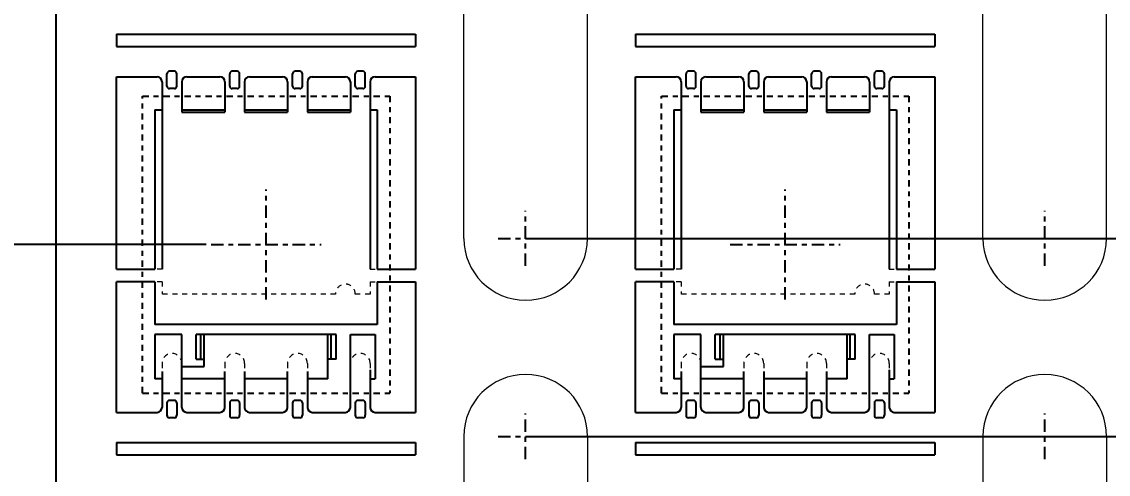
# Model space of a CAD drawing. Header units: inches. Extents: x -1651 to 1053, y -382 to 593.
# Drawn here: x -1620.28 to -1598.3, y 550.17 to 559.31 of the extents above; entities that cross this region are included whole.
import ezdxf

# ---------------------------------------------------------------- set-up
doc = ezdxf.new("R2010")
doc.units = ezdxf.units.IN
doc.header["$LTSCALE"] = 0.1
doc.header["$MEASUREMENT"] = 0
doc.linetypes.add('CENTER', pattern=[2, 1.25, -0.25, 0.25, -0.25])
doc.linetypes.add('HIDDEN', pattern=[0.375, 0.25, -0.125])
doc.layers.add('1D', color=4, linetype='Continuous', lineweight=9)
doc.layers.add('P-L', color=7, linetype='HIDDEN', lineweight=13)
doc.layers.add('3', color=7, linetype='Continuous')
doc.layers.add('3D', color=4, linetype='Continuous')
doc.styles.add('TEXT-1', font='simplex.shx')
doc.dimstyles.new('DM-1-1', dxfattribs={"dimtxt": 1, "dimasz": 1, "dimexe": 0.25, "dimexo": 0.1, "dimgap": 0.2, "dimtad": 0, "dimdec": 3, "dimzin": 0, "dimdsep": 46, "dimtxsty": 'TEXT-1', "dimcen": 0.09, "dimclrd": 256, "dimclre": 256, "dimclrt": 256, "dimadec": 0, "dimazin": 0, "dimtfac": 1, "dimtdec": 3, "dimtofl": 0, "dimtmove": 0, "dimatfit": 0, "dimfxl": 1, "dimtolj": 1, "dimtzin": 0, "dimarcsym": 0})

# ---------------------------------------------------------------- blocks, each defined once
blk = doc.blocks.new('*D73')
at = {"layer": '1D', "lineweight": -2, "transparency": 16777216}
blk.add_line((-1615.99, 507.632), (-1627.848, 507.632), dxfattribs=at)
at = {"layer": 'Defpoints', "color": 0, "transparency": 16777216}
for p in [(-1615.334, 579.232), (-1627.848, 507.632), (-1615.89, 507.632)]:
    blk.add_point(p, dxfattribs=at)
at = {"layer": '1D', "transparency": 16777216, "insert": (-1630.429, 507.632), "char_height": 1, "attachment_point": 5, "style": 'TEXT-1'}
blk.add_mtext('\\A1;71.600', dxfattribs=at)
blk = doc.blocks.new('*D48')
at = {"layer": '1D', "lineweight": -2, "transparency": 16777216}
for p, q in [((-1609.984, 554.932), (-1591.544, 554.932)), ((-1591.544, 554.932), (-1589.544, 554.927)), ((-1589.544, 554.927), (-1587.544, 554.927))]:
    blk.add_line(p, q, dxfattribs=at)
at = {"layer": 'Defpoints', "color": 0, "transparency": 16777216}
for p in [(-1615.334, 579.232), (-1610.084, 554.932), (-1587.544, 554.927)]:
    blk.add_point(p, dxfattribs=at)
at = {"layer": '1D', "transparency": 16777216, "insert": (-1584.868, 554.927), "char_height": 1, "attachment_point": 5, "style": 'TEXT-1'}
blk.add_mtext('\\A1;24.300', dxfattribs=at)
blk = doc.blocks.new('*D76')
at = {"layer": '1D', "lineweight": -2, "transparency": 16777216}
for p, q in [((-1596.2, 505.932), (-1591.544, 505.932)), ((-1591.544, 505.932), (-1589.544, 505.928)), ((-1589.544, 505.928), (-1587.544, 505.928))]:
    blk.add_line(p, q, dxfattribs=at)
at = {"layer": 'Defpoints', "color": 0, "transparency": 16777216}
for p in [(-1615.334, 579.232), (-1596.3, 505.932), (-1587.544, 505.928)]:
    blk.add_point(p, dxfattribs=at)
at = {"layer": '1D', "transparency": 16777216, "insert": (-1584.868, 505.928), "char_height": 1, "attachment_point": 5, "style": 'TEXT-1'}
blk.add_mtext('\\A1;73.300', dxfattribs=at)
blk = doc.blocks.new('*D50')
at = {"layer": '1D', "lineweight": -2, "transparency": 16777216}
for p, q in [((-1626.038, 554.812), (-1628.038, 554.812)), ((-1624.038, 554.807), (-1626.038, 554.812)), ((-1616.547, 554.807), (-1624.038, 554.807))]:
    blk.add_line(p, q, dxfattribs=at)
at = {"layer": 'Defpoints', "color": 0, "transparency": 16777216}
for p in [(-1615.334, 579.232), (-1628.038, 554.812), (-1616.447, 554.807)]:
    blk.add_point(p, dxfattribs=at)
at = {"layer": '1D', "transparency": 16777216, "insert": (-1630.714, 554.812), "char_height": 1, "attachment_point": 5, "style": 'TEXT-1'}
blk.add_mtext('\\A1;24.425', dxfattribs=at)
blk = doc.blocks.new('*D51')
at = {"layer": '1D', "lineweight": -2, "transparency": 16777216}
for p, q in [((-1626.232, 546.563), (-1628.232, 546.563)), ((-1624.232, 546.557), (-1626.232, 546.563)), ((-1616.547, 546.557), (-1624.232, 546.557))]:
    blk.add_line(p, q, dxfattribs=at)
at = {"layer": 'Defpoints', "color": 0, "transparency": 16777216}
for p in [(-1615.334, 579.232), (-1628.232, 546.563), (-1616.447, 546.557)]:
    blk.add_point(p, dxfattribs=at)
at = {"layer": '1D', "transparency": 16777216, "insert": (-1630.908, 546.563), "char_height": 1, "attachment_point": 5, "style": 'TEXT-1'}
blk.add_mtext('\\A1;32.675', dxfattribs=at)
blk = doc.blocks.new('*D52')
at = {"layer": '1D', "lineweight": -2, "transparency": 16777216}
for p, q in [((-1625.955, 538.315), (-1627.955, 538.315)), ((-1623.955, 538.307), (-1625.955, 538.315)), ((-1616.547, 538.307), (-1623.955, 538.307))]:
    blk.add_line(p, q, dxfattribs=at)
at = {"layer": 'Defpoints', "color": 0, "transparency": 16777216}
for p in [(-1615.334, 579.232), (-1627.955, 538.315), (-1616.447, 538.307)]:
    blk.add_point(p, dxfattribs=at)
at = {"layer": '1D', "transparency": 16777216, "insert": (-1630.631, 538.315), "char_height": 1, "attachment_point": 5, "style": 'TEXT-1'}
blk.add_mtext('\\A1;40.925', dxfattribs=at)
blk = doc.blocks.new('*D53')
at = {"layer": '1D', "lineweight": -2, "transparency": 16777216}
for p, q in [((-1626.398, 530.071), (-1628.398, 530.071)), ((-1624.398, 530.057), (-1626.398, 530.071)), ((-1616.547, 530.057), (-1624.398, 530.057))]:
    blk.add_line(p, q, dxfattribs=at)
at = {"layer": 'Defpoints', "color": 0, "transparency": 16777216}
for p in [(-1615.334, 579.232), (-1628.398, 530.071), (-1616.447, 530.057)]:
    blk.add_point(p, dxfattribs=at)
at = {"layer": '1D', "transparency": 16777216, "insert": (-1630.979, 530.071), "char_height": 1, "attachment_point": 5, "style": 'TEXT-1'}
blk.add_mtext('\\A1;49.175', dxfattribs=at)
blk = doc.blocks.new('*D54')
at = {"layer": '1D', "lineweight": -2, "transparency": 16777216}
for p, q in [((-1625.928, 521.79), (-1627.928, 521.79)), ((-1623.928, 521.807), (-1625.928, 521.79)), ((-1616.547, 521.807), (-1623.928, 521.807))]:
    blk.add_line(p, q, dxfattribs=at)
at = {"layer": 'Defpoints', "color": 0, "transparency": 16777216}
for p in [(-1615.334, 579.232), (-1627.928, 521.79), (-1616.447, 521.807)]:
    blk.add_point(p, dxfattribs=at)
at = {"layer": '1D', "transparency": 16777216, "insert": (-1630.604, 521.79), "char_height": 1, "attachment_point": 5, "style": 'TEXT-1'}
blk.add_mtext('\\A1;57.425', dxfattribs=at)
blk = doc.blocks.new('*D55')
at = {"layer": '1D', "lineweight": -2, "transparency": 16777216}
for p, q in [((-1626.011, 513.566), (-1628.011, 513.566)), ((-1624.011, 513.557), (-1626.011, 513.566)), ((-1616.547, 513.557), (-1624.011, 513.557))]:
    blk.add_line(p, q, dxfattribs=at)
at = {"layer": 'Defpoints', "color": 0, "transparency": 16777216}
for p in [(-1615.334, 579.232), (-1628.011, 513.566), (-1616.447, 513.557)]:
    blk.add_point(p, dxfattribs=at)
at = {"layer": '1D', "transparency": 16777216, "insert": (-1630.687, 513.566), "char_height": 1, "attachment_point": 5, "style": 'TEXT-1'}
blk.add_mtext('\\A1;65.675', dxfattribs=at)
blk = doc.blocks.new('*D78')
at = {"layer": '1D', "lineweight": -2, "transparency": 16777216}
blk.add_line((-1615.334, 506.976), (-1615.334, 500.266), dxfattribs=at)
at = {"layer": 'Defpoints', "color": 0, "transparency": 16777216}
for p in [(-1615.334, 579.232), (-1615.334, 507.076), (-1615.334, 500.266)]:
    blk.add_point(p, dxfattribs=at)
at = {"layer": '1D', "transparency": 16777216, "insert": (-1615.334, 498.066), "char_height": 1, "attachment_point": 5, "rotation": 90, "style": 'TEXT-1'}
blk.add_mtext('\\A1;0.000', dxfattribs=at)
blk = doc.blocks.new('*D79')
at = {"layer": '1D', "lineweight": -2, "transparency": 16777216}
blk.add_line((-1610.084, 506.976), (-1610.084, 500.241), dxfattribs=at)
at = {"layer": 'Defpoints', "color": 0, "transparency": 16777216}
for p in [(-1615.334, 579.232), (-1610.084, 507.076), (-1610.084, 500.241)]:
    blk.add_point(p, dxfattribs=at)
at = {"layer": '1D', "transparency": 16777216, "insert": (-1610.084, 498.041), "char_height": 1, "attachment_point": 5, "rotation": 90, "style": 'TEXT-1'}
blk.add_mtext('\\A1;5.250', dxfattribs=at)
blk = doc.blocks.new('*D80')
at = {"layer": '1D', "lineweight": -2, "transparency": 16777216}
blk.add_line((-1604.834, 506.976), (-1604.834, 501.064), dxfattribs=at)
at = {"layer": 'Defpoints', "color": 0, "transparency": 16777216}
for p in [(-1615.334, 579.232), (-1604.834, 507.076), (-1604.834, 501.064)]:
    blk.add_point(p, dxfattribs=at)
at = {"layer": '1D', "transparency": 16777216, "insert": (-1604.834, 498.483), "char_height": 1, "attachment_point": 5, "rotation": 90, "style": 'TEXT-1'}
blk.add_mtext('\\A1;10.500', dxfattribs=at)
blk = doc.blocks.new('*D81')
at = {"layer": '1D', "lineweight": -2, "transparency": 16777216}
blk.add_line((-1599.584, 506.976), (-1599.584, 501.064), dxfattribs=at)
at = {"layer": 'Defpoints', "color": 0, "transparency": 16777216}
for p in [(-1615.334, 579.232), (-1599.584, 507.076), (-1599.584, 501.064)]:
    blk.add_point(p, dxfattribs=at)
at = {"layer": '1D', "transparency": 16777216, "insert": (-1599.584, 498.483), "char_height": 1, "attachment_point": 5, "rotation": 90, "style": 'TEXT-1'}
blk.add_mtext('\\A1;15.750', dxfattribs=at)
blk = doc.blocks.new('*D115')
at = {"layer": '1D', "lineweight": -2, "transparency": 16777216}
blk.add_line((-1612.309, 505.932), (-1612.309, 500.168), dxfattribs=at)
at = {"layer": 'Defpoints', "color": 0, "transparency": 16777216}
for p in [(-1615.334, 579.232), (-1612.309, 506.032), (-1612.309, 500.168)]:
    blk.add_point(p, dxfattribs=at)
at = {"layer": '1D', "transparency": 16777216, "insert": (-1612.309, 497.968), "char_height": 1, "attachment_point": 5, "rotation": 90, "style": 'TEXT-1'}
blk.add_mtext('\\A1;3.025', dxfattribs=at)
blk = doc.blocks.new('*D116')
at = {"layer": '1D', "lineweight": -2, "transparency": 16777216}
blk.add_line((-1607.859, 505.932), (-1607.859, 500.237), dxfattribs=at)
at = {"layer": 'Defpoints', "color": 0, "transparency": 16777216}
for p in [(-1615.334, 579.232), (-1607.859, 506.032), (-1607.859, 500.237)]:
    blk.add_point(p, dxfattribs=at)
at = {"layer": '1D', "transparency": 16777216, "insert": (-1607.859, 498.037), "char_height": 1, "attachment_point": 5, "rotation": 90, "style": 'TEXT-1'}
blk.add_mtext('\\A1;7.475', dxfattribs=at)
blk = doc.blocks.new('*D117')
at = {"layer": '1D', "lineweight": -2, "transparency": 16777216}
blk.add_line((-1612.409, 509.307), (-1627.762, 509.307), dxfattribs=at)
at = {"layer": 'Defpoints', "color": 0, "transparency": 16777216}
for p in [(-1615.334, 579.232), (-1627.762, 509.307), (-1612.309, 509.307)]:
    blk.add_point(p, dxfattribs=at)
at = {"layer": '1D', "transparency": 16777216, "insert": (-1630.438, 509.307), "char_height": 1, "attachment_point": 5, "style": 'TEXT-1'}
blk.add_mtext('\\A1;69.925', dxfattribs=at)
blk = doc.blocks.new('*D120')
at = {"layer": '1D', "lineweight": -2, "transparency": 16777216}
blk.add_line((-1609.984, 550.932), (-1587.544, 550.932), dxfattribs=at)
at = {"layer": 'Defpoints', "color": 0, "transparency": 16777216}
for p in [(-1615.334, 579.232), (-1610.084, 550.932), (-1587.544, 550.932)]:
    blk.add_point(p, dxfattribs=at)
at = {"layer": '1D', "transparency": 16777216, "insert": (-1584.868, 550.932), "char_height": 1, "attachment_point": 5, "style": 'TEXT-1'}
blk.add_mtext('\\A1;28.300', dxfattribs=at)
blk = doc.blocks.new('*D121')
at = {"layer": '1D', "lineweight": -2, "transparency": 16777216}
blk.add_line((-1609.984, 511.932), (-1587.544, 511.932), dxfattribs=at)
at = {"layer": 'Defpoints', "color": 0, "transparency": 16777216}
for p in [(-1615.334, 579.232), (-1610.084, 511.932), (-1587.544, 511.932)]:
    blk.add_point(p, dxfattribs=at)
at = {"layer": '1D', "transparency": 16777216, "insert": (-1584.868, 511.932), "char_height": 1, "attachment_point": 5, "style": 'TEXT-1'}
blk.add_mtext('\\A1;67.300', dxfattribs=at)
blk = doc.blocks.new('*D122')
at = {"layer": '1D', "lineweight": -2, "transparency": 16777216}
blk.add_line((-1599.484, 517.432), (-1587.544, 517.432), dxfattribs=at)
at = {"layer": 'Defpoints', "color": 0, "transparency": 16777216}
for p in [(-1615.334, 579.232), (-1599.584, 517.432), (-1587.544, 517.432)]:
    blk.add_point(p, dxfattribs=at)
at = {"layer": '1D', "transparency": 16777216, "insert": (-1584.963, 517.432), "char_height": 1, "attachment_point": 5, "style": 'TEXT-1'}
blk.add_mtext('\\A1;61.800', dxfattribs=at)
blk = doc.blocks.new('*D123')
at = {"layer": '1D', "lineweight": -2, "transparency": 16777216}
blk.add_line((-1599.484, 521.432), (-1587.544, 521.432), dxfattribs=at)
at = {"layer": 'Defpoints', "color": 0, "transparency": 16777216}
for p in [(-1615.334, 579.232), (-1599.584, 521.432), (-1587.544, 521.432)]:
    blk.add_point(p, dxfattribs=at)
at = {"layer": '1D', "transparency": 16777216, "insert": (-1584.868, 521.432), "char_height": 1, "attachment_point": 5, "style": 'TEXT-1'}
blk.add_mtext('\\A1;57.800', dxfattribs=at)
blk = doc.blocks.new('*D124')
at = {"layer": '1D', "lineweight": -2, "transparency": 16777216}
blk.add_line((-1609.984, 526.932), (-1587.544, 526.932), dxfattribs=at)
at = {"layer": 'Defpoints', "color": 0, "transparency": 16777216}
for p in [(-1615.334, 579.232), (-1610.084, 526.932), (-1587.544, 526.932)]:
    blk.add_point(p, dxfattribs=at)
at = {"layer": '1D', "transparency": 16777216, "insert": (-1584.868, 526.932), "char_height": 1, "attachment_point": 5, "style": 'TEXT-1'}
blk.add_mtext('\\A1;52.300', dxfattribs=at)
blk = doc.blocks.new('*D125')
at = {"layer": '1D', "lineweight": -2, "transparency": 16777216}
blk.add_line((-1609.984, 530.932), (-1587.544, 530.932), dxfattribs=at)
at = {"layer": 'Defpoints', "color": 0, "transparency": 16777216}
for p in [(-1615.334, 579.232), (-1610.084, 530.932), (-1587.544, 530.932)]:
    blk.add_point(p, dxfattribs=at)
at = {"layer": '1D', "transparency": 16777216, "insert": (-1584.868, 530.932), "char_height": 1, "attachment_point": 5, "style": 'TEXT-1'}
blk.add_mtext('\\A1;48.300', dxfattribs=at)
blk = doc.blocks.new('*D126')
at = {"layer": '1D', "lineweight": -2, "transparency": 16777216}
blk.add_line((-1599.484, 538.932), (-1587.544, 538.932), dxfattribs=at)
at = {"layer": 'Defpoints', "color": 0, "transparency": 16777216}
for p in [(-1615.334, 579.232), (-1599.584, 538.932), (-1587.544, 538.932)]:
    blk.add_point(p, dxfattribs=at)
at = {"layer": '1D', "transparency": 16777216, "insert": (-1584.868, 538.932), "char_height": 1, "attachment_point": 5, "style": 'TEXT-1'}
blk.add_mtext('\\A1;40.300', dxfattribs=at)
blk = doc.blocks.new('*D127')
at = {"layer": '1D', "lineweight": -2, "transparency": 16777216}
blk.add_line((-1599.484, 542.932), (-1587.544, 542.932), dxfattribs=at)
at = {"layer": 'Defpoints', "color": 0, "transparency": 16777216}
for p in [(-1615.334, 579.232), (-1599.584, 542.932), (-1587.544, 542.932)]:
    blk.add_point(p, dxfattribs=at)
at = {"layer": '1D', "transparency": 16777216, "insert": (-1584.868, 542.932), "char_height": 1, "attachment_point": 5, "style": 'TEXT-1'}
blk.add_mtext('\\A1;36.300', dxfattribs=at)
blk = doc.blocks.new('*D149')
at = {"layer": '1D', "lineweight": -2, "transparency": 16777216}
blk.add_line((-1612.409, 506.032), (-1627.744, 506.032), dxfattribs=at)
at = {"layer": 'Defpoints', "color": 0, "transparency": 16777216}
for p in [(-1615.334, 579.232), (-1627.744, 506.032), (-1612.309, 506.032)]:
    blk.add_point(p, dxfattribs=at)
at = {"layer": '1D', "transparency": 16777216, "insert": (-1630.42, 506.032), "char_height": 1, "attachment_point": 5, "style": 'TEXT-1'}
blk.add_mtext('\\A1;73.200', dxfattribs=at)

msp = doc.modelspace()

# ---------------------------------------------------------------- linework, layer by layer
at = {"layer": '1D', "color": 0}
for p, q in [((-1611.33377, 554.93201), (-1611.33377, 572.93201)), ((-1608.83377, 554.93201), (-1608.83377, 572.93201)), ((-1600.83375, 554.93201), (-1600.83375, 561.93201)), ((-1598.33375, 554.93201), (-1598.33375, 561.93201)), ((-1611.33377, 550.93201), (-1611.33377, 530.93201)), ((-1608.83377, 550.93201), (-1608.83377, 530.93201)), ((-1600.83375, 550.93201), (-1600.83375, 542.93201)), ((-1598.33375, 550.93201), (-1598.33375, 542.93201))]:
    msp.add_line(p, q, dxfattribs=at)
for centre, start, end in [((-1610.08377, 554.93201), 180, 0), ((-1599.58375, 554.93201), 180, 0), ((-1610.08377, 550.93201), 0, 180), ((-1599.58375, 550.93201), 0, 180)]:
    msp.add_arc(centre, 1.25, start, end, dxfattribs=at)
at = {"layer": '3'}
for p, q in [((-1619.58375, 580.20041), (-1619.58375, 506.66361)), ((-1618.35875, 559.05701), (-1612.30875, 559.05701)), ((-1618.35875, 559.05701), (-1618.35875, 558.80701)), ((-1612.30875, 559.05701), (-1612.30875, 558.80701)), ((-1607.85875, 559.05701), (-1601.80875, 559.05701)), ((-1607.85875, 559.05701), (-1607.85875, 558.80701)), ((-1601.80875, 559.05701), (-1601.80875, 558.80701)), ((-1618.35875, 558.80701), (-1612.30875, 558.80701)), ((-1607.85875, 558.80701), (-1601.80875, 558.80701)), ((-1617.33875, 558.00701), (-1617.33875, 558.25701)), ((-1617.18875, 558.30701), (-1617.28875, 558.30701)), ((-1617.13875, 558.00701), (-1617.13875, 558.25701)), ((-1616.06875, 558.00701), (-1616.06875, 558.25701)), ((-1615.91875, 558.30701), (-1616.01875, 558.30701)), ((-1615.86875, 558.00701), (-1615.86875, 558.25701)), ((-1614.79875, 558.00701), (-1614.79875, 558.25701)), ((-1614.64875, 558.30701), (-1614.74875, 558.30701)), ((-1614.59875, 558.00701), (-1614.59875, 558.25701)), ((-1613.52875, 558.00701), (-1613.52875, 558.25701)), ((-1613.37875, 558.30701), (-1613.47875, 558.30701)), ((-1613.32875, 558.00701), (-1613.32875, 558.25701)), ((-1606.83875, 558.00701), (-1606.83875, 558.25701)), ((-1606.68875, 558.30701), (-1606.78875, 558.30701)), ((-1606.63875, 558.00701), (-1606.63875, 558.25701)), ((-1605.56875, 558.00701), (-1605.56875, 558.25701)), ((-1605.41875, 558.30701), (-1605.51875, 558.30701)), ((-1605.36875, 558.00701), (-1605.36875, 558.25701)), ((-1604.29875, 558.00701), (-1604.29875, 558.25701)), ((-1604.14875, 558.30701), (-1604.24875, 558.30701)), ((-1604.09875, 558.00701), (-1604.09875, 558.25701)), ((-1603.02875, 558.00701), (-1603.02875, 558.25701)), ((-1602.87875, 558.30701), (-1602.97875, 558.30701)), ((-1602.82875, 558.00701), (-1602.82875, 558.25701)), ((-1618.35875, 554.30701), (-1618.35875, 558.19701)), ((-1618.35875, 558.19701), (-1617.53875, 558.19701)), ((-1617.43875, 558.09701), (-1617.43875, 557.58201)), ((-1617.03875, 558.09701), (-1617.03875, 557.58201)), ((-1616.93875, 558.19701), (-1616.26875, 558.19701)), ((-1616.16875, 558.09701), (-1616.16875, 557.58201)), ((-1615.76875, 558.09701), (-1615.76875, 557.58201)), ((-1615.66875, 558.19701), (-1614.99875, 558.19701)), ((-1614.89875, 558.09701), (-1614.89875, 557.58201)), ((-1614.49875, 558.09701), (-1614.49875, 557.58201)), ((-1614.39875, 558.19701), (-1613.72875, 558.19701)), ((-1613.62875, 558.09701), (-1613.62875, 557.58201)), ((-1613.22875, 558.09701), (-1613.22875, 557.58201)), ((-1613.12875, 558.19701), (-1612.30875, 558.19701)), ((-1612.30875, 558.19701), (-1612.30875, 554.30701)), ((-1607.85875, 554.30701), (-1607.85875, 558.19701)), ((-1607.85875, 558.19701), (-1607.03875, 558.19701)), ((-1606.93875, 558.09701), (-1606.93875, 557.58201)), ((-1606.53875, 558.09701), (-1606.53875, 557.58201)), ((-1606.43875, 558.19701), (-1605.76875, 558.19701)), ((-1605.66875, 558.09701), (-1605.66875, 557.58201)), ((-1605.26875, 558.09701), (-1605.26875, 557.58201)), ((-1605.16875, 558.19701), (-1604.49875, 558.19701)), ((-1604.39875, 558.09701), (-1604.39875, 557.58201)), ((-1603.99875, 558.09701), (-1603.99875, 557.58201)), ((-1603.89875, 558.19701), (-1603.22875, 558.19701)), ((-1603.12875, 558.09701), (-1603.12875, 557.58201)), ((-1602.72875, 558.09701), (-1602.72875, 557.58201)), ((-1602.62875, 558.19701), (-1601.80875, 558.19701)), ((-1601.80875, 558.19701), (-1601.80875, 554.30701)), ((-1617.18875, 557.95701), (-1617.28875, 557.95701)), ((-1615.91875, 557.95701), (-1616.01875, 557.95701)), ((-1614.64875, 557.95701), (-1614.74875, 557.95701)), ((-1613.37875, 557.95701), (-1613.47875, 557.95701)), ((-1606.68875, 557.95701), (-1606.78875, 557.95701)), ((-1605.41875, 557.95701), (-1605.51875, 557.95701)), ((-1604.14875, 557.95701), (-1604.24875, 557.95701)), ((-1602.87875, 557.95701), (-1602.97875, 557.95701)), ((-1617.43875, 557.58201), (-1617.43875, 554.30701)), ((-1617.03875, 557.58201), (-1617.03875, 557.48202)), ((-1616.16875, 557.58201), (-1616.16875, 557.48202)), ((-1615.76875, 557.58201), (-1615.76875, 557.48202)), ((-1614.89875, 557.58201), (-1614.89875, 557.48202)), ((-1614.49875, 557.58201), (-1614.49875, 557.48202)), ((-1613.62875, 557.58201), (-1613.62875, 557.48202)), ((-1613.22875, 557.58201), (-1613.22875, 554.30701)), ((-1606.93875, 557.58201), (-1606.93875, 554.30701)), ((-1606.53875, 557.58201), (-1606.53875, 557.48202)), ((-1605.66875, 557.58201), (-1605.66875, 557.48202)), ((-1605.26875, 557.58201), (-1605.26875, 557.48202)), ((-1604.39875, 557.58201), (-1604.39875, 557.48202)), ((-1603.99875, 557.58201), (-1603.99875, 557.48202)), ((-1603.12875, 557.58201), (-1603.12875, 557.48202)), ((-1602.72875, 557.58201), (-1602.72875, 554.30701)), ((-1617.58374, 557.53202), (-1617.58374, 554.30701)), ((-1617.58374, 557.53202), (-1617.43875, 557.53202)), ((-1617.03875, 557.53202), (-1616.16875, 557.53202)), ((-1617.03875, 557.48202), (-1616.16875, 557.48202)), ((-1615.76875, 557.53202), (-1614.89875, 557.53202)), ((-1615.76875, 557.48202), (-1614.89875, 557.48202)), ((-1614.49875, 557.53202), (-1613.62875, 557.53202)), ((-1614.49875, 557.48202), (-1613.62874, 557.48202)), ((-1613.22875, 557.53202), (-1613.08375, 557.53202)), ((-1613.08375, 557.53202), (-1613.08375, 554.30701)), ((-1607.08374, 557.53202), (-1607.08374, 554.30701)), ((-1607.08374, 557.53202), (-1606.93875, 557.53202)), ((-1606.53875, 557.53202), (-1605.66875, 557.53202)), ((-1606.53875, 557.48202), (-1605.66875, 557.48202)), ((-1605.26875, 557.53202), (-1604.39875, 557.53202)), ((-1605.26875, 557.48202), (-1604.39875, 557.48202)), ((-1603.99875, 557.53202), (-1603.12875, 557.53202)), ((-1603.99875, 557.48202), (-1603.12874, 557.48202)), ((-1602.72875, 557.53202), (-1602.58375, 557.53202)), ((-1602.58375, 557.53202), (-1602.58375, 554.30701)), ((-1618.35875, 554.30701), (-1617.58374, 554.30701)), ((-1613.08375, 554.30702), (-1612.30875, 554.30701)), ((-1607.85875, 554.30701), (-1607.08374, 554.30701)), ((-1602.58375, 554.30702), (-1601.80875, 554.30701)), ((-1618.35875, 551.41701), (-1618.35875, 554.05701)), ((-1617.58375, 554.05701), (-1618.35875, 554.05701)), ((-1617.58375, 554.05701), (-1617.58375, 553.19202)), ((-1613.08375, 554.05701), (-1612.30875, 554.05701)), ((-1613.08375, 554.05701), (-1613.08375, 553.19201)), ((-1612.30875, 554.05701), (-1612.30875, 551.41701)), ((-1607.85875, 551.41701), (-1607.85875, 554.05701)), ((-1607.08375, 554.05701), (-1607.85875, 554.05701)), ((-1607.08375, 554.05701), (-1607.08375, 553.19202)), ((-1602.58375, 554.05701), (-1601.80875, 554.05701)), ((-1602.58375, 554.05701), (-1602.58375, 553.19201)), ((-1601.80875, 554.05701), (-1601.80875, 551.41701)), ((-1613.08375, 553.19201), (-1617.58375, 553.19202)), ((-1602.58375, 553.19201), (-1607.08375, 553.19202)), ((-1617.03875, 552.99186), (-1617.58375, 552.99186)), ((-1617.58375, 552.99186), (-1617.58375, 552.09186)), ((-1617.03875, 551.51701), (-1617.03875, 552.99186)), ((-1613.91872, 552.99186), (-1616.74877, 552.99186)), ((-1616.74877, 552.49186), (-1616.74877, 552.99186)), ((-1616.65073, 552.49186), (-1616.65073, 552.99186)), ((-1616.58375, 552.34186), (-1616.58375, 552.99186)), ((-1614.08375, 552.09186), (-1614.08375, 552.99186)), ((-1614.01676, 552.49186), (-1614.01676, 552.99186)), ((-1613.91872, 552.49186), (-1613.91872, 552.99186)), ((-1613.62875, 551.51701), (-1613.62875, 552.99186)), ((-1613.62875, 552.99186), (-1613.12875, 552.99186)), ((-1613.12875, 552.99186), (-1613.12875, 552.09186)), ((-1606.53875, 552.99186), (-1607.08375, 552.99186)), ((-1607.08375, 552.99186), (-1607.08375, 552.09186)), ((-1606.53875, 551.51701), (-1606.53875, 552.99186)), ((-1603.41872, 552.99186), (-1606.24877, 552.99186)), ((-1606.24877, 552.49186), (-1606.24877, 552.99186)), ((-1606.15073, 552.49186), (-1606.15073, 552.99186)), ((-1606.08375, 552.34186), (-1606.08375, 552.99186)), ((-1603.58375, 552.09186), (-1603.58375, 552.99186)), ((-1603.51676, 552.49186), (-1603.51676, 552.99186)), ((-1603.41872, 552.49186), (-1603.41872, 552.99186)), ((-1603.12875, 551.51701), (-1603.12875, 552.99186)), ((-1603.12875, 552.99186), (-1602.62875, 552.99186)), ((-1602.62875, 552.99186), (-1602.62875, 552.09186)), ((-1617.03875, 552.34186), (-1616.58375, 552.34186)), ((-1616.74877, 552.49186), (-1616.58375, 552.49186)), ((-1613.91872, 552.49186), (-1614.08375, 552.49186)), ((-1606.53875, 552.34186), (-1606.08375, 552.34186)), ((-1606.24877, 552.49186), (-1606.08375, 552.49186)), ((-1603.41872, 552.49186), (-1603.58375, 552.49186)), ((-1617.43875, 552.09186), (-1617.58375, 552.09186)), ((-1617.43875, 552.24186), (-1617.43875, 551.51701)), ((-1616.16875, 552.09186), (-1617.03875, 552.09186)), ((-1616.16875, 551.51701), (-1616.16875, 552.24186)), ((-1615.76875, 552.24186), (-1615.76875, 551.51701)), ((-1614.89875, 552.09186), (-1615.76875, 552.09186)), ((-1614.89875, 551.51701), (-1614.89875, 552.24186)), ((-1614.49875, 552.24186), (-1614.49875, 551.51701)), ((-1614.08375, 552.09186), (-1614.49875, 552.09186)), ((-1613.22875, 552.27808), (-1613.22875, 551.51701)), ((-1613.22875, 552.09186), (-1613.12875, 552.09186)), ((-1606.93875, 552.09186), (-1607.08375, 552.09186)), ((-1606.93875, 552.24186), (-1606.93875, 551.51701)), ((-1605.66875, 552.09186), (-1606.53875, 552.09186)), ((-1605.66875, 551.51701), (-1605.66875, 552.24186)), ((-1605.26875, 552.24186), (-1605.26875, 551.51701)), ((-1604.39875, 552.09186), (-1605.26875, 552.09186)), ((-1604.39875, 551.51701), (-1604.39875, 552.24186)), ((-1603.99875, 552.24186), (-1603.99875, 551.51701)), ((-1603.58375, 552.09186), (-1603.99875, 552.09186)), ((-1602.72875, 552.27808), (-1602.72875, 551.51701)), ((-1602.72875, 552.09186), (-1602.62875, 552.09186)), ((-1617.18875, 551.65701), (-1617.28875, 551.65701)), ((-1615.91875, 551.65701), (-1616.01875, 551.65701)), ((-1614.64875, 551.65701), (-1614.74875, 551.65701)), ((-1613.37875, 551.65701), (-1613.47875, 551.65701)), ((-1606.68875, 551.65701), (-1606.78875, 551.65701)), ((-1605.41875, 551.65701), (-1605.51875, 551.65701)), ((-1604.14875, 551.65701), (-1604.24875, 551.65701)), ((-1602.87875, 551.65701), (-1602.97875, 551.65701)), ((-1618.35875, 551.41701), (-1617.53875, 551.41701)), ((-1617.33875, 551.60701), (-1617.33875, 551.35701)), ((-1617.13875, 551.60701), (-1617.13875, 551.35701)), ((-1616.93875, 551.41701), (-1616.26875, 551.41701)), ((-1616.06875, 551.60701), (-1616.06875, 551.35701)), ((-1615.86875, 551.60701), (-1615.86875, 551.35701)), ((-1615.66875, 551.41701), (-1614.99875, 551.41701)), ((-1614.79875, 551.60701), (-1614.79875, 551.35701)), ((-1614.59875, 551.60701), (-1614.59875, 551.35701)), ((-1614.39875, 551.41701), (-1613.72875, 551.41701)), ((-1613.52875, 551.60701), (-1613.52875, 551.35701)), ((-1613.32875, 551.60701), (-1613.32875, 551.35701)), ((-1613.12875, 551.41701), (-1612.30875, 551.41701)), ((-1607.85875, 551.41701), (-1607.03875, 551.41701)), ((-1606.83875, 551.60701), (-1606.83875, 551.35701)), ((-1606.63875, 551.60701), (-1606.63875, 551.35701)), ((-1606.43875, 551.41701), (-1605.76875, 551.41701)), ((-1605.56875, 551.60701), (-1605.56875, 551.35701)), ((-1605.36875, 551.60701), (-1605.36875, 551.35701)), ((-1605.16875, 551.41701), (-1604.49875, 551.41701)), ((-1604.29875, 551.60701), (-1604.29875, 551.35701)), ((-1604.09875, 551.60701), (-1604.09875, 551.35701)), ((-1603.89875, 551.41701), (-1603.22875, 551.41701)), ((-1603.02875, 551.60701), (-1603.02875, 551.35701)), ((-1602.82875, 551.60701), (-1602.82875, 551.35701)), ((-1602.62875, 551.41701), (-1601.80875, 551.41701)), ((-1617.18875, 551.30701), (-1617.28875, 551.30701)), ((-1615.91875, 551.30701), (-1616.01875, 551.30701)), ((-1614.64875, 551.30701), (-1614.74875, 551.30701)), ((-1613.37875, 551.30701), (-1613.47875, 551.30701)), ((-1606.68875, 551.30701), (-1606.78875, 551.30701)), ((-1605.41875, 551.30701), (-1605.51875, 551.30701)), ((-1604.14875, 551.30701), (-1604.24875, 551.30701)), ((-1602.87875, 551.30701), (-1602.97875, 551.30701)), ((-1618.35875, 550.80701), (-1612.30875, 550.80701)), ((-1618.35875, 550.80701), (-1618.35875, 550.55701)), ((-1612.30875, 550.80701), (-1612.30875, 550.55701)), ((-1607.85875, 550.80701), (-1601.80875, 550.80701)), ((-1607.85875, 550.80701), (-1607.85875, 550.55701)), ((-1601.80875, 550.80701), (-1601.80875, 550.55701)), ((-1618.35875, 550.55701), (-1612.30875, 550.55701)), ((-1607.85875, 550.55701), (-1601.80875, 550.55701))]:
    msp.add_line(p, q, dxfattribs=at)
for centre, radius, start, end in [((-1617.28875, 558.25701), 0.05, 90, 180), ((-1617.18875, 558.25701), 0.05, 0, 90), ((-1616.01875, 558.25701), 0.05, 90, 180), ((-1615.91875, 558.25701), 0.05, 0, 90), ((-1614.74875, 558.25701), 0.05, 90, 180), ((-1614.64875, 558.25701), 0.05, 0, 90), ((-1613.47875, 558.25701), 0.05, 90, 180), ((-1613.37875, 558.25701), 0.05, 0, 90), ((-1606.78875, 558.25701), 0.05, 90, 180), ((-1606.68875, 558.25701), 0.05, 0, 90), ((-1605.51875, 558.25701), 0.05, 90, 180), ((-1605.41875, 558.25701), 0.05, 0, 90), ((-1604.24875, 558.25701), 0.05, 90, 180), ((-1604.14875, 558.25701), 0.05, 0, 90), ((-1602.97875, 558.25701), 0.05, 90, 180), ((-1602.87875, 558.25701), 0.05, 0, 90), ((-1617.53875, 558.09701), 0.1, 0, 90), ((-1617.28875, 558.00701), 0.05, 180, 270), ((-1617.18875, 558.00701), 0.05, 270, 0), ((-1616.93875, 558.09701), 0.1, 90, 180), ((-1616.26875, 558.09701), 0.1, 0, 90), ((-1616.01875, 558.00701), 0.05, 180, 270), ((-1615.91875, 558.00701), 0.05, 270, 0), ((-1615.66875, 558.09701), 0.1, 90, 180), ((-1614.99875, 558.09701), 0.1, 0, 90), ((-1614.74875, 558.00701), 0.05, 180, 270), ((-1614.64875, 558.00701), 0.05, 270, 0), ((-1614.39875, 558.09701), 0.1, 90, 180), ((-1613.72875, 558.09701), 0.1, 360, 90), ((-1613.47875, 558.00701), 0.05, 180, 270), ((-1613.37875, 558.00701), 0.05, 270, 0), ((-1613.12875, 558.09701), 0.1, 90, 180), ((-1607.03875, 558.09701), 0.1, 0, 90), ((-1606.78875, 558.00701), 0.05, 180, 270), ((-1606.68875, 558.00701), 0.05, 270, 0), ((-1606.43875, 558.09701), 0.1, 90, 180), ((-1605.76875, 558.09701), 0.1, 0, 90), ((-1605.51875, 558.00701), 0.05, 180, 270), ((-1605.41875, 558.00701), 0.05, 270, 0), ((-1605.16875, 558.09701), 0.1, 90, 180), ((-1604.49875, 558.09701), 0.1, 0, 90), ((-1604.24875, 558.00701), 0.05, 180, 270), ((-1604.14875, 558.00701), 0.05, 270, 0), ((-1603.89875, 558.09701), 0.1, 90, 180), ((-1603.22875, 558.09701), 0.1, 360, 90), ((-1602.97875, 558.00701), 0.05, 180, 270), ((-1602.87875, 558.00701), 0.05, 270, 0), ((-1602.62875, 558.09701), 0.1, 90, 180), ((-1617.28875, 551.60701), 0.05, 90, 180), ((-1617.18875, 551.60701), 0.05, 0, 90), ((-1616.01875, 551.60701), 0.05, 90, 180), ((-1615.91875, 551.60701), 0.05, 0, 90), ((-1614.74875, 551.60701), 0.05, 90, 180), ((-1614.64875, 551.60701), 0.05, 0, 90), ((-1613.47875, 551.60701), 0.05, 90, 180), ((-1613.37875, 551.60701), 0.05, 0, 90), ((-1606.78875, 551.60701), 0.05, 90, 180), ((-1606.68875, 551.60701), 0.05, 0, 90), ((-1605.51875, 551.60701), 0.05, 90, 180), ((-1605.41875, 551.60701), 0.05, 0, 90), ((-1604.24875, 551.60701), 0.05, 90, 180), ((-1604.14875, 551.60701), 0.05, 0, 90), ((-1602.97875, 551.60701), 0.05, 90, 180), ((-1602.87875, 551.60701), 0.05, 0, 90), ((-1617.53875, 551.51701), 0.1, 270, 0), ((-1616.93875, 551.51701), 0.1, 180, 270), ((-1616.26875, 551.51701), 0.1, 270, 0), ((-1615.66875, 551.51701), 0.1, 180, 270), ((-1614.99875, 551.51701), 0.1, 270, 0), ((-1614.39875, 551.51701), 0.1, 180, 270), ((-1613.72875, 551.51701), 0.1, 270, 0), ((-1613.12875, 551.51701), 0.1, 180, 270), ((-1607.03875, 551.51701), 0.1, 270, 0), ((-1606.43875, 551.51701), 0.1, 180, 270), ((-1605.76875, 551.51701), 0.1, 270, 0), ((-1605.16875, 551.51701), 0.1, 180, 270), ((-1604.49875, 551.51701), 0.1, 270, 0), ((-1603.89875, 551.51701), 0.1, 180, 270), ((-1603.22875, 551.51701), 0.1, 270, 0), ((-1602.62875, 551.51701), 0.1, 180, 270), ((-1617.28875, 551.35701), 0.05, 180, 270), ((-1617.18875, 551.35701), 0.05, 270, 0), ((-1616.01875, 551.35701), 0.05, 180, 270), ((-1615.91875, 551.35701), 0.05, 270, 0), ((-1614.74875, 551.35701), 0.05, 180, 270), ((-1614.64875, 551.35701), 0.05, 270, 0), ((-1613.47875, 551.35701), 0.05, 180, 270), ((-1613.37875, 551.35701), 0.05, 270, 0), ((-1606.78875, 551.35701), 0.05, 180, 270), ((-1606.68875, 551.35701), 0.05, 270, 0), ((-1605.51875, 551.35701), 0.05, 180, 270), ((-1605.41875, 551.35701), 0.05, 270, 0), ((-1604.24875, 551.35701), 0.05, 180, 270), ((-1604.14875, 551.35701), 0.05, 270, 0), ((-1602.97875, 551.35701), 0.05, 180, 270), ((-1602.87875, 551.35701), 0.05, 270, 0)]:
    msp.add_arc(centre, radius, start, end, dxfattribs=at)
at = {"layer": '3D', "color": 2, "linetype": 'CENTER'}
for p, q in [((-1617.83375, 551.80701), (-1617.83375, 557.80701)), ((-1617.83375, 557.80701), (-1612.83375, 557.80701)), ((-1612.83375, 557.80701), (-1612.83375, 551.80701)), ((-1607.33375, 551.80701), (-1607.33375, 557.80701)), ((-1607.33375, 557.80701), (-1602.33375, 557.80701)), ((-1602.33375, 557.80701), (-1602.33375, 551.80701)), ((-1617.83375, 551.80701), (-1612.83375, 551.80701)), ((-1607.33375, 551.80701), (-1602.33375, 551.80701))]:
    msp.add_line(p, q, dxfattribs=at)
at = {"layer": '3D', "color": 1, "linetype": 'CENTER', "ltscale": 2}
for p, q in [((-1615.33375, 553.69424), (-1615.33375, 555.91979)), ((-1604.83375, 553.69424), (-1604.83375, 555.91979)), ((-1610.08377, 554.37563), (-1610.08377, 555.4884)), ((-1610.08377, 554.37563), (-1610.08377, 555.4884)), ((-1599.58375, 554.37563), (-1599.58375, 555.4884)), ((-1599.58375, 554.37563), (-1599.58375, 555.4884)), ((-1610.64016, 554.93201), (-1609.52739, 554.93201)), ((-1600.14013, 554.93201), (-1599.02736, 554.93201)), ((-1616.44652, 554.80701), (-1614.22097, 554.80701)), ((-1605.94652, 554.80701), (-1603.72097, 554.80701)), ((-1610.08377, 550.4701), (-1610.08377, 551.39392)), ((-1599.58375, 550.4701), (-1599.58375, 551.39392)), ((-1610.64016, 550.93201), (-1609.52739, 550.93201)), ((-1600.14013, 550.93201), (-1599.02736, 550.93201))]:
    msp.add_line(p, q, dxfattribs=at)
at = {"layer": 'P-L', "ltscale": 4}
for p, q in [((-1617.43875, 554.30701), (-1617.58374, 554.30701)), ((-1613.22875, 554.30701), (-1613.08375, 554.30701)), ((-1606.93875, 554.30701), (-1607.08374, 554.30701)), ((-1602.72875, 554.30701), (-1602.58375, 554.30701)), ((-1617.43875, 554.05701), (-1617.58375, 554.05701)), ((-1617.43875, 554.05701), (-1617.43875, 553.80702)), ((-1613.22875, 554.05701), (-1613.08376, 554.05701)), ((-1613.22874, 554.05701), (-1613.22874, 553.80702)), ((-1606.93875, 554.05701), (-1607.08375, 554.05701)), ((-1606.93875, 554.05701), (-1606.93875, 553.80702)), ((-1602.72875, 554.05701), (-1602.58376, 554.05701)), ((-1602.72874, 554.05701), (-1602.72874, 553.80702)), ((-1613.92874, 553.80701), (-1617.43875, 553.80702)), ((-1613.22874, 553.80701), (-1613.52874, 553.80701)), ((-1603.42874, 553.80701), (-1606.93875, 553.80702)), ((-1602.72874, 553.80701), (-1603.02874, 553.80701)), ((-1617.43875, 552.40701), (-1617.43875, 552.24186)), ((-1616.16875, 552.40701), (-1616.16875, 552.24186)), ((-1615.76875, 552.40701), (-1615.76875, 552.24186)), ((-1614.89875, 552.40701), (-1614.89875, 552.24186)), ((-1614.49875, 552.40701), (-1614.49875, 552.24186)), ((-1613.22875, 552.40701), (-1613.22875, 552.27808)), ((-1606.93875, 552.40701), (-1606.93875, 552.24186)), ((-1605.66875, 552.40701), (-1605.66875, 552.24186)), ((-1605.26875, 552.40701), (-1605.26875, 552.24186)), ((-1604.39875, 552.40701), (-1604.39875, 552.24186)), ((-1603.99875, 552.40701), (-1603.99875, 552.24186)), ((-1602.72875, 552.40701), (-1602.72875, 552.27808))]:
    msp.add_line(p, q, dxfattribs=at)
for centre, start, end in [((-1613.72874, 553.80702), 359.997797, 180.001977), ((-1603.22874, 553.80702), 359.997797, 180.001977), ((-1617.23875, 552.40701), 0, 180), ((-1615.96875, 552.40701), 0, 180), ((-1614.69875, 552.40701), 0, 180), ((-1613.42875, 552.40701), 0, 180), ((-1606.73875, 552.40701), 0, 180), ((-1605.46875, 552.40701), 0, 180), ((-1604.19875, 552.40701), 0, 180), ((-1602.92875, 552.40701), 0, 180)]:
    msp.add_arc(centre, 0.2, start, end, dxfattribs=at)

# ---------------------------------------------------------------- dimensions: what is measured, and where the dimension line sits
at = {"layer": '1D'}
for feature_location, offset, dtype, origin, picture, middle in [((-1616.44652, 530.05701), (-11.95152, 0.01426), 0, (-1615.33375, 579.23201), '*D53', (-1630.979, 530.07127)), ((-1616.44652, 546.55701), (-11.78536, 0.00551), 0, (-1615.33375, 579.23201), '*D51', (-1630.90808, 546.56253)), ((-1616.44652, 554.80701), (-11.5912, 0.00496), 0, (-1615.33375, 579.23201), '*D50', (-1630.71392, 554.81197)), ((-1616.44652, 513.55701), (-11.56442, 0.00862), 0, (-1615.33375, 579.23201), '*D55', (-1630.68713, 513.56563)), ((-1616.44652, 538.30701), (-11.50859, 0.0082), 0, (-1615.33375, 579.23201), '*D52', (-1630.6313, 538.31521)), ((-1616.44652, 521.80701), (-11.48131, -0.01692), 0, (-1615.33375, 579.23201), '*D54', (-1630.60402, 521.79009)), ((-1615.89013, 507.63201), (-11.95745, 0), 0, (-1615.33375, 579.23201), '*D73', (-1630.42854, 507.63201)), ((-1612.30875, 506.03201), (-15.43498, 0), 0, (-1615.33375, 579.23201), '*D149', (-1630.41992, 506.03201)), ((-1612.30875, 509.30701), (-15.45312, 0), 0, (-1615.33375, 579.23201), '*D117', (-1630.43806, 509.30701)), ((-1615.333745731, 507.075625752), (0, -6.80985464), 1, (-1615.333745728, 579.232014867), '*D78', (-1615.333745731, 498.065771112)), ((-1610.08377, 554.93201), (22.53972, -0.00471), 0, (-1615.33375, 579.23201), '*D48', (-1584.86787, 554.9273)), ((-1596.30001, 505.93201), (8.75595, -0.00356), 0, (-1615.33375, 579.23201), '*D76', (-1584.86787, 505.92845)), ((-1610.08375, 507.07563), (0, -6.8348), 1, (-1615.33375, 579.23201), '*D79', (-1610.08375, 498.04083)), ((-1604.83375, 507.07563), (0, -6.01172), 1, (-1615.33375, 579.23201), '*D80', (-1604.83375, 498.48296)), ((-1599.58375, 507.07563), (0, -6.01172), 1, (-1615.33375, 579.23201), '*D81', (-1599.58375, 498.48296)), ((-1612.30875, 506.03201), (0, -5.8638), 1, (-1615.33375, 579.23201), '*D115', (-1612.30875, 497.96821)), ((-1607.85875, 506.03201), (0, -5.79477), 1, (-1615.33375, 579.23201), '*D116', (-1607.85875, 498.03725))]:
    dim = msp.add_ordinate_dim(feature_location=feature_location, offset=offset, dtype=dtype, origin=origin, dimstyle='DM-1-1', dxfattribs=at)
    dim.commit()
    dim.dimension.update_dxf_attribs({"geometry": picture, "text_midpoint": middle})
at = {"layer": '1D', "color": 0}
for feature_location, offset, picture, middle in [((-1610.08377, 550.93201), (22.53972, 0), '*D120', (-1584.86787, 550.93201)), ((-1610.08377, 511.93201), (22.53972, 0), '*D121', (-1584.86787, 511.93201)), ((-1599.58375, 517.43201), (12.03969, 0), '*D122', (-1584.96311, 517.43201)), ((-1599.58375, 521.43201), (12.03969, 0), '*D123', (-1584.86787, 521.43201)), ((-1610.08377, 526.93201), (22.53972, 0), '*D124', (-1584.86787, 526.93201)), ((-1610.08377, 530.93201), (22.53972, 0), '*D125', (-1584.86787, 530.93201)), ((-1599.58375, 538.93201), (12.03969, 0), '*D126', (-1584.86787, 538.93201)), ((-1599.58375, 542.93201), (12.03969, 0), '*D127', (-1584.86787, 542.93201))]:
    dim = msp.add_ordinate_dim(feature_location=feature_location, offset=offset, dtype=0, origin=(-1615.33375, 579.23201), dimstyle='DM-1-1', dxfattribs=at)
    dim.commit()
    dim.dimension.update_dxf_attribs({"geometry": picture, "text_midpoint": middle})

doc.saveas('drawing.dxf')
